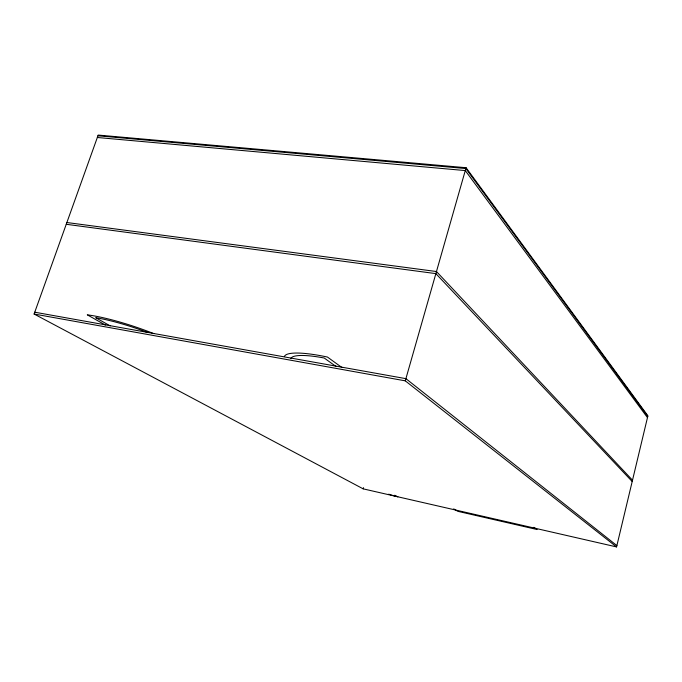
<?xml version="1.0" encoding="UTF-8"?>
<svg xmlns="http://www.w3.org/2000/svg" width="682" height="682" viewBox="0 0 682 682"><rect width="100%" height="100%" fill="white"/><g stroke="black" fill="none" stroke-linecap="round" stroke-linejoin="round"><path stroke-width="1.02" d="M616.562 546.921L647.9 415.824L466.087 167.721L98.199 135.079L34.1 314.027L363.174 488.849L616.562 546.921L405.279 380.846L34.1 314.027M405.279 380.846L466.087 167.721M363.174 488.849L363.515 487.673M97.944 135.786L465.849 168.556L647.772 416.344M97.338 137.491L465.269 170.577L647.474 417.606M66.879 222.52L436.463 271.53L632.512 480.213M66.248 224.284L435.866 273.627L632.197 481.509M34.756 312.203L405.901 378.655L616.878 545.591M394.733 495.243L397.282 496.649M105.386 325.041L87.305 314.837A62.028 10.341 18.2 0 1 153.782 333.643M110.186 325.894L95.702 317.684A55.779 9.301 18.2 0 1 147.602 332.492M453.701 508.883L457.81 511.321L537.118 529.522L533.844 527.331M335.936 366.422L324.206 358.007A60.076 11.594 16.5 0 0 290.839 358.57M341.912 367.513L327.437 357.044A66.81 12.89 16.5 0 0 284.351 356.635M397.887 496.786A11.091 1.219 15.9 0 1 388.706 494.177"/></g></svg>
